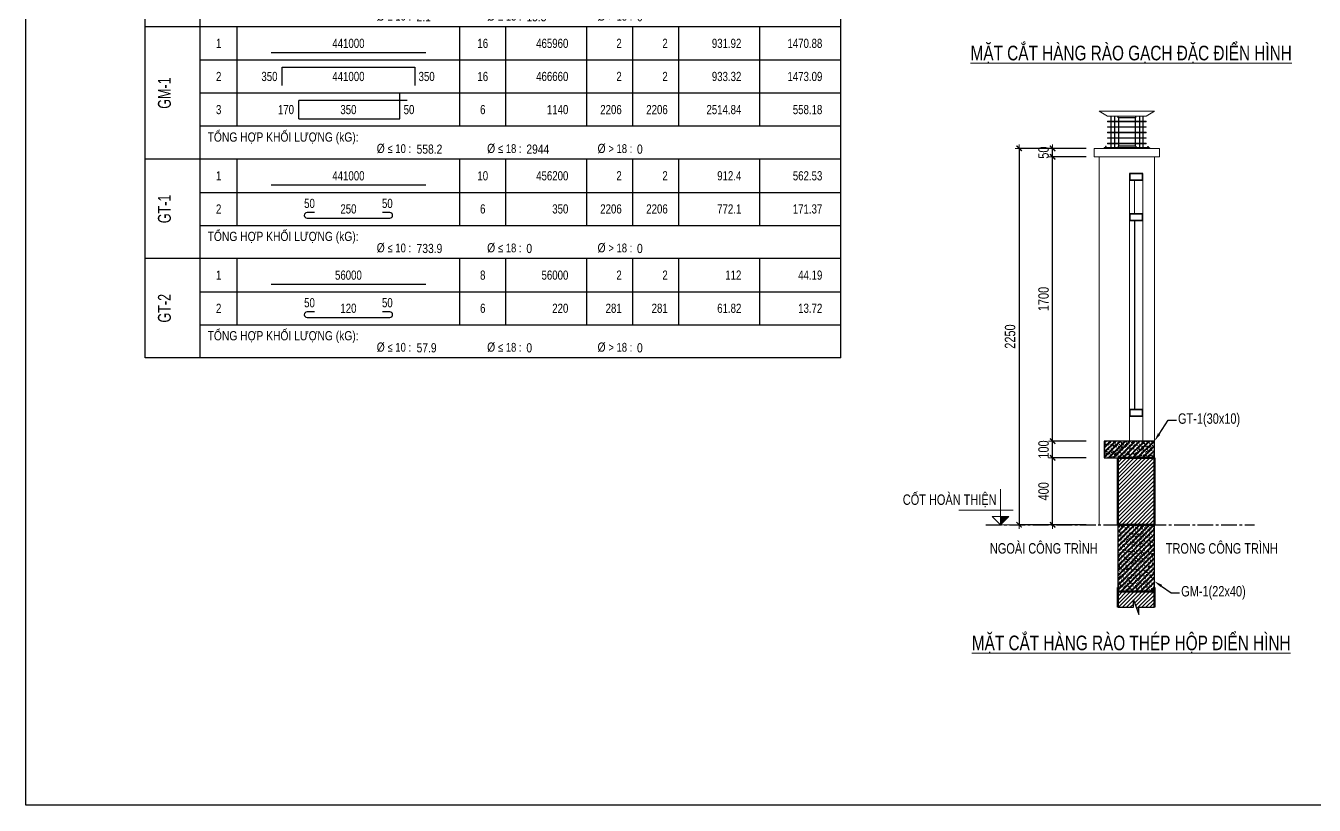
# Model space of a CAD drawing. Header units: millimetres. Extents: x 354914 to 384342, y 22525 to 116384.
# Drawn here: x 356282 to 371684, y 22525 to 31847 of the extents above; entities that cross this region are included whole.
import ezdxf
from ezdxf import colors
from ezdxf.entities.mleader import LeaderData, LeaderLine
from ezdxf.enums import TextEntityAlignment as Align
from ezdxf.math import Vec2, Vec3

# ---------------------------------------------------------------- set-up
doc = ezdxf.new("R2010")
doc.units = ezdxf.units.MM
doc.header["$LTSCALE"] = 250
doc.header["$MEASUREMENT"] = 0
doc.header["$PDMODE"] = 34
doc.header["$PDSIZE"] = 100
doc.linetypes.add('CENTER2', pattern=[1.125, 0.75, -0.125, 0.125, -0.125])
doc.linetypes.add('CONTINOUS', pattern=[0])
doc.layers.get('DEFPOINTS').update_dxf_attribs({"color": 6, "lineweight": 20})
for name, color, linetype, lineweight in [('!CC.CUA', 145, 'Continuous', 15), ('!CC.MANH', 154, 'Continuous', 15), ('Cat', 1, 'Continuous', 40), ('CDC.02.DIM', 1, 'Continuous', 18), ('CDC.03.BORDER', 3, 'Continuous', 25), ('CDC.06.TEXT', 2, 'Continuous', 18), ('CDC.10.HATCH', 251, 'Continuous', 9), ('CDC.11.NOTE', 8, 'Continuous', 18)]:
    doc.layers.add(name, color=color, linetype=linetype, lineweight=lineweight)
for name, color, linetype in [('1', 1, 'Continuous'), ('A-CAT NT', 1, 'Continuous'), ('A-NETMANH', 252, 'Continuous'), ('CDC.01.AXIS', 160, 'CENTER2'), ('i_Net-Thay', 33, 'Continuous'), ('KCS_BORDER', 3, 'Continuous'), ('KCS_STEEL', 4, 'Continuous'), ('KCS_TEXT_TCK', 4, 'Continuous'), ('KCS_TEXT_TK', 2, 'Continuous'), ('KCS_THONGKE', 5, 'Continuous')]:
    doc.layers.add(name, color=color, linetype=linetype)
doc.styles.add('1', font='arial.ttf', dxfattribs={"width": 0.75})
doc.styles.add('KCS_SMTEXT', font='arial.ttf', dxfattribs={"width": 0.7})
doc.styles.add('SMTEXT', font='arial.ttf', dxfattribs={"width": 0.75})
doc.dimstyles.new('50X2', dxfattribs={"dimscale": 50, "dimtxt": 2.5, "dimasz": 0.008, "dimexe": 0, "dimexo": 0, "dimgap": 0.9, "dimtad": 1, "dimdec": 0, "dimlfac": 0.5, "dimzin": 13, "dimdsep": 46, "dimtxsty": '1', "dimblk1": 'CHEO', "dimblk2": 'CHEO', "dimsah": 1, "dimcen": 0, "dimclrd": 256, "dimclre": 256, "dimclrt": 3, "dimadec": 0, "dimazin": 0, "dimtfac": 1, "dimtdec": 0, "dimtix": 1, "dimtmove": 2, "dimatfit": 3, "dimldrblk": 'CHEO', "dimfxl": 8, "dimfxlon": 1, "dimtolj": 1, "dimtzin": 13, "dimarcsym": 0})

# ---------------------------------------------------------------- blocks, each defined once
blk = doc.blocks.new('chup den')
at = {"layer": '!CC.CUA', "lineweight": -2}
for p, q in [((-95, 190), (-95, 160)), ((-95, 157), (-95, 127)), ((-75, 190), (-75, 0)), ((-53, 180), (-53, 190)), ((53, 180), (-53, 180)), ((-50, 180), (-50, 160)), ((-50, 157), (-50, 127)), ((50, 180), (50, 160)), ((50, 157), (50, 127)), ((53, 180), (53, 190)), ((75, 190), (75, 160)), ((75, 157), (75, 127)), ((95, 190), (95, 160)), ((95, 157), (95, 127)), ((-95, 124), (-95, 94)), ((-95, 91), (-95, 61)), ((-50, 124), (-50, 94)), ((-50, 91), (-50, 61)), ((50, 124), (50, 94)), ((50, 91), (50, 61)), ((75, 124), (75, 94)), ((75, 91), (75, 61)), ((95, 124), (95, 94)), ((95, 91), (95, 61)), ((135, 0), (-135, 0)), ((-135, -3), (-135, 0)), ((-135, -3), (-135, 0)), ((-95, 58), (-95, 28)), ((-95, 25), (-95, 0)), ((-53, 10), (-53, 0)), ((53, 10), (-53, 10)), ((-50, 58), (-50, 28)), ((-50, 25), (-50, 10)), ((50, 58), (50, 28)), ((50, 25), (50, 10)), ((53, 10), (53, 0)), ((75, 58), (75, 28)), ((75, 25), (75, 0)), ((95, 58), (95, 28)), ((95, 25), (95, 0)), ((95, 25), (95, 0)), ((135, -3), (135, 0)), ((140, -3), (-140, -3))]:
    blk.add_line(p, q, dxfattribs=at)
for points in [[(-124.3, 8.4), (-128, 8.4), (-128, 0), (-124.3, 0)], [(124.3, 8.4), (128, 8.4), (128, 0), (124.3, 0)]]:
    blk.add_lwpolyline(points, close=True, dxfattribs=at)
at = {"layer": '!CC.MANH', "linetype": 'CONTINOUS'}
for p, q in [((165, 220), (-165, 220)), ((-165, 220), (-115, 190)), ((115, 190), (-115, 190)), ((165, 220), (115, 190)), ((115, 160), (115, 157)), ((115, 127), (115, 124)), ((115, 94), (115, 91)), ((115, 61), (115, 58)), ((115, 28), (115, 25))]:
    blk.add_line(p, q, dxfattribs=at)
for points in [[(115, 160), (-115, 160), (-115, 157), (115, 157)], [(115, 127), (-115, 127), (-115, 124), (115, 124)], [(115, 94), (-115, 94), (-115, 91), (115, 91)], [(115, 61), (-115, 61), (-115, 58), (115, 58)], [(115, 28), (-115, 28), (-115, 25), (115, 25)]]:
    blk.add_lwpolyline(points, dxfattribs=at)
blk = doc.blocks.new('CHEO')
at = {"layer": 'CDC.02.DIM'}
for points in [[(-121, 0), (121, 0)], [(0, 121), (0, -121)]]:
    blk.add_lwpolyline(points, dxfattribs=at)
at = {"layer": 'CDC.02.DIM', "const_width": 40}
blk.add_lwpolyline([(80, 80), (-80, -81)], dxfattribs=at)
blk = doc.blocks.new('*D343')
at = {"layer": 'CDC.02.DIM', "lineweight": -2, "transparency": 16777216}
for p, q in [((368957, 26679), (368557, 26679)), ((368557, 25880), (368557, 26679)), ((368957, 25879), (368557, 25879))]:
    blk.add_line(p, q, dxfattribs=at)
at = {"layer": 'DEFPOINTS', "color": 0, "transparency": 16777216}
for p in [(368557, 26679), (369235, 26679), (369235, 25879)]:
    blk.add_point(p, dxfattribs=at)
at = {"layer": 'CDC.02.DIM', "lineweight": -2, "transparency": 16777216, "xscale": 0.4, "yscale": 0.4, "zscale": 0.4}
for p, rotation in [((368557, 26679), 90), ((368557, 25879), 270)]:
    blk.add_blockref('CHEO', p, dxfattribs=dict(at, rotation=rotation))
at = {"layer": 'CDC.02.DIM', "color": 3, "transparency": 16777216, "insert": (368449, 26279), "char_height": 125, "attachment_point": 5, "rotation": 90, "style": '1'}
blk.add_mtext('\\A1;400', dxfattribs=at)
blk = doc.blocks.new('*D344')
at = {"layer": 'CDC.02.DIM', "lineweight": -2, "transparency": 16777216}
for p, q in [((368557, 26880), (368557, 26880)), ((368957, 26879), (368557, 26879)), ((368557, 26679), (368557, 26879)), ((368957, 26679), (368557, 26679)), ((368557, 26679), (368557, 26679))]:
    blk.add_line(p, q, dxfattribs=at)
at = {"layer": 'DEFPOINTS', "color": 0, "transparency": 16777216}
for p in [(368557, 26879), (369235, 26879), (369235, 26679)]:
    blk.add_point(p, dxfattribs=at)
at = {"layer": 'CDC.02.DIM', "lineweight": -2, "transparency": 16777216, "xscale": 0.4, "yscale": 0.4, "zscale": 0.4}
for p, rotation in [((368557, 26879), 270), ((368557, 26679), 90)]:
    blk.add_blockref('CHEO', p, dxfattribs=dict(at, rotation=rotation))
at = {"layer": 'CDC.02.DIM', "color": 3, "transparency": 16777216, "insert": (368449, 26779), "char_height": 125, "attachment_point": 5, "rotation": 90, "style": '1'}
blk.add_mtext('\\A1;100', dxfattribs=at)
blk = doc.blocks.new('*D345')
at = {"layer": 'CDC.02.DIM', "lineweight": -2, "transparency": 16777216}
for p, q in [((368957, 30279), (368557, 30279)), ((368557, 26880), (368557, 30279)), ((368957, 26879), (368557, 26879))]:
    blk.add_line(p, q, dxfattribs=at)
at = {"layer": 'DEFPOINTS', "color": 0, "transparency": 16777216}
for p in [(368557, 30279), (369235, 30279), (369235, 26879)]:
    blk.add_point(p, dxfattribs=at)
at = {"layer": 'CDC.02.DIM', "lineweight": -2, "transparency": 16777216, "xscale": 0.4, "yscale": 0.4, "zscale": 0.4}
for p, rotation in [((368557, 30279), 90), ((368557, 26879), 270)]:
    blk.add_blockref('CHEO', p, dxfattribs=dict(at, rotation=rotation))
at = {"layer": 'CDC.02.DIM', "color": 3, "transparency": 16777216, "insert": (368449, 28579), "char_height": 125, "attachment_point": 5, "rotation": 90, "style": '1'}
blk.add_mtext('\\A1;1700', dxfattribs=at)
blk = doc.blocks.new('*D346')
at = {"layer": 'CDC.02.DIM', "lineweight": -2, "transparency": 16777216}
for p, q in [((368557, 30380), (368557, 30381)), ((368957, 30380), (368557, 30380)), ((368557, 30279), (368557, 30380)), ((368957, 30279), (368557, 30279)), ((368557, 30279), (368557, 30279))]:
    blk.add_line(p, q, dxfattribs=at)
at = {"layer": 'DEFPOINTS', "color": 0, "transparency": 16777216}
for p in [(368557, 30380), (369235, 30380), (369235, 30279)]:
    blk.add_point(p, dxfattribs=at)
at = {"layer": 'CDC.02.DIM', "lineweight": -2, "transparency": 16777216, "xscale": 0.4, "yscale": 0.4, "zscale": 0.4}
for p, rotation in [((368557, 30380), 270), ((368557, 30279), 90)]:
    blk.add_blockref('CHEO', p, dxfattribs=dict(at, rotation=rotation))
at = {"layer": 'CDC.02.DIM', "color": 3, "transparency": 16777216, "insert": (368449, 30330), "char_height": 125, "attachment_point": 5, "rotation": 90, "style": '1'}
blk.add_mtext('\\A1;50', dxfattribs=at)
blk = doc.blocks.new('*D347')
at = {"layer": 'CDC.02.DIM', "lineweight": -2, "transparency": 16777216}
for p, q in [((368557, 30380), (368157, 30380)), ((368157, 30379), (368157, 25880)), ((368557, 25879), (368157, 25879))]:
    blk.add_line(p, q, dxfattribs=at)
at = {"layer": 'DEFPOINTS', "color": 0, "transparency": 16777216}
for p in [(369235, 30380), (368157, 25879), (369235, 25879)]:
    blk.add_point(p, dxfattribs=at)
at = {"layer": 'CDC.02.DIM', "lineweight": -2, "transparency": 16777216, "xscale": 0.4, "yscale": 0.4, "zscale": 0.4}
for p, rotation in [((368157, 30380), 90), ((368157, 25879), 270)]:
    blk.add_blockref('CHEO', p, dxfattribs=dict(at, rotation=rotation))
at = {"layer": 'CDC.02.DIM', "color": 3, "transparency": 16777216, "insert": (368049, 28130), "char_height": 125, "attachment_point": 5, "rotation": 90, "style": '1'}
blk.add_mtext('\\A1;2250', dxfattribs=at)
blk = doc.blocks.new('A$C34e92065')
at = {"layer": 'CDC.10.HATCH'}
blk.add_hatch(color=256, dxfattribs=at).paths.add_polyline_path([(-75, 100), (-175, 0), (-175, 100)])
at = {"layer": 'CDC.02.DIM'}
for points in [[(-175, 100), (-175, 0), (-275, 100), (-75, 100), (-175, 0), (-175, 425)], [(-25, 175), (-675, 175)], [(0, 0), (-350, 0)]]:
    blk.add_lwpolyline(points, dxfattribs=at)
blk = doc.blocks.new('CTK_THKL')
at = {"layer": 'KCS_TEXT_TK'}
for p, q in [((-15, 0), (-15, 9)), ((0, 0), (0, 9)), ((174, 0), (174, 9)), ((174, 0), (-15, 0))]:
    blk.add_line(p, q, dxfattribs=at)
at = {"layer": 'KCS_BORDER', "color": 5, "style": 'KCS_SMTEXT', "width": 0.7}
blk.add_attdef('TYPE', (85.49, -1.5), '', height=0.025, rotation=90, dxfattribs=at)
at = {"layer": 'KCS_TEXT_TK', "style": 'KCS_SMTEXT', "width": 0.8}
blk.add_text('TỔNG HỢP KHỐI LƯỢNG (kG):', height=2.5, dxfattribs=at).set_placement((2, 4.78))
at = {"layer": 'KCS_TEXT_TK', "char_height": 2.5, "attachment_point": 1, "style": 'KCS_SMTEXT'}
for s, insert in [('{\\W0.8;%%C \\fSymbol|b0|i0|c2|p18;\\H0.95833x;£ 10 :}', (47.94, 4.19)), ('{\\W0.8;%%C \\fSymbol|b0|i0|c2|p18;\\H0.95833x;£ 18 :}', (77.94, 4.19)), ('{\\W0.8;%%C \\fSymbol|b0|i0|c2|p18;\\H0.95833x;> 18 :}', (107.94, 4.19))]:
    blk.add_mtext_dynamic_manual_height_columns(s, width=13.4519, gutter_width=12.5, heights=[0], dxfattribs=dict(at, insert=insert))
at = {"layer": 'KCS_TEXT_TK', "style": 'KCS_SMTEXT', "width": 0.8}
for tag, p in [('TL1', (58.77, 1.5)), ('TL2', (88.6, 1.5)), ('TL3', (118.65, 1.5))]:
    blk.add_attdef(tag, p, '', height=2.5, dxfattribs=at)
blk = doc.blocks.new('TK_2')
at = {"layer": 'KCS_STEEL'}
blk.add_line((19.25, 2), (61.25, 2), dxfattribs=at)
at = {"layer": 'KCS_TEXT_TK'}
for p, q in [((-15, 0), (-15, 9)), ((0, 0), (0, 9)), ((10, 0), (10, 9)), ((70.5, 0), (70.5, 9)), ((83, 0), (83, 9)), ((105, 0), (105, 9)), ((117.5, 0), (117.5, 9)), ((130, 0), (130, 9)), ((152, 0), (152, 9)), ((174, 0), (174, 9))]:
    blk.add_line(p, q, dxfattribs=at)
at = {"layer": 'KCS_THONGKE'}
blk.add_line((0, 0), (174, 0), dxfattribs=at)
at = {"layer": 'KCS_TEXT_TK', "style": 'KCS_SMTEXT', "width": 0.75}
for tag, p in [('SH', (5, 4.5)), ('L2', (40.25, 4.5)), ('DK', (76.75, 4.5))]:
    blk.add_attdef(tag, text='', height=2.5, dxfattribs=at).set_placement(p, align=Align.MIDDLE)
for tag, p in [('DAI', (100, 4.5)), ('SL1', (114.5, 4.5)), ('SLA', (127, 4.5)), ('DT', (147, 4.5)), ('TL', (169, 4.5))]:
    blk.add_attdef(tag, text='', height=2.5, dxfattribs=at).set_placement(p, align=Align.MIDDLE_RIGHT)
blk = doc.blocks.new('TK_9')
at = {"layer": 'KCS_STEEL'}
for p, q in [((22.25, 7), (58.25, 7)), ((22.25, 2), (22.25, 7)), ((58.25, 7), (58.25, 2))]:
    blk.add_line(p, q, dxfattribs=at)
at = {"layer": 'KCS_TEXT_TK'}
for p, q in [((-15, 0), (-15, 9)), ((0, 0), (0, 9)), ((10, 0), (10, 9)), ((70.5, 0), (70.5, 9)), ((83, 0), (83, 9)), ((105, 0), (105, 9)), ((117.5, 0), (117.5, 9)), ((130, 0), (130, 9)), ((152, 0), (152, 9)), ((174, 0), (174, 9))]:
    blk.add_line(p, q, dxfattribs=at)
at = {"layer": 'KCS_THONGKE'}
blk.add_line((174, 0), (0, 0), dxfattribs=at)
at = {"layer": 'KCS_TEXT_TK', "style": 'KCS_SMTEXT', "width": 0.75}
for tag, p in [('SH', (5, 4.5)), ('L2', (40.25, 4.5)), ('DK', (76.75, 4.5))]:
    blk.add_attdef(tag, text='', height=2.5, dxfattribs=at).set_placement(p, align=Align.MIDDLE)
for tag, p in [('L1', (20.98, 4.5)), ('DAI', (100, 4.5)), ('SL1', (114.5, 4.5)), ('SLA', (127, 4.5)), ('DT', (147, 4.5)), ('TL', (169, 4.5))]:
    blk.add_attdef(tag, text='', height=2.5, dxfattribs=at).set_placement(p, align=Align.MIDDLE_RIGHT)
blk.add_attdef('L3', text='', height=2.5, dxfattribs=at).set_placement((59.31, 4.5), align=Align.MIDDLE_LEFT)
blk = doc.blocks.new('TK_14')
at = {"layer": 'KCS_STEEL'}
for p, q in [((56.25, 7), (26.75, 7)), ((26.75, 2), (26.75, 7)), ((54.25, 2), (54.25, 9)), ((26.75, 2), (54.25, 2))]:
    blk.add_line(p, q, dxfattribs=at)
at = {"layer": 'KCS_TEXT_TK'}
for p, q in [((-15, 0), (-15, 9)), ((0, 0), (0, 9)), ((10, 0), (10, 9)), ((70.5, 0), (70.5, 9)), ((83, 0), (83, 9)), ((105, 0), (105, 9)), ((117.5, 0), (117.5, 9)), ((130, 0), (130, 9)), ((152, 0), (152, 9)), ((174, 0), (174, 9))]:
    blk.add_line(p, q, dxfattribs=at)
at = {"layer": 'KCS_THONGKE'}
blk.add_line((174, 0), (0, 0), dxfattribs=at)
at = {"layer": 'KCS_TEXT_TK', "style": 'KCS_SMTEXT', "width": 0.75}
for tag, p in [('SH', (5, 4.5)), ('L2', (40.25, 4.5)), ('DK', (76.75, 4.5))]:
    blk.add_attdef(tag, text='', height=2.5, dxfattribs=at).set_placement(p, align=Align.MIDDLE)
for tag, p in [('L1', (25.47, 4.5)), ('DAI', (100, 4.5)), ('SL1', (114.5, 4.5)), ('SLA', (127, 4.5)), ('DT', (147, 4.5)), ('TL', (169, 4.5))]:
    blk.add_attdef(tag, text='', height=2.5, dxfattribs=at).set_placement(p, align=Align.MIDDLE_RIGHT)
blk.add_attdef('M', text='', height=2.5, dxfattribs=at).set_placement((55.25, 4.5), align=Align.MIDDLE_LEFT)
blk = doc.blocks.new('TK_4')
at = {"layer": 'KCS_STEEL'}
for p, q in [((31, 3.5), (29, 3.5)), ((51.5, 3.5), (49.5, 3.5)), ((29, 2), (51.5, 2))]:
    blk.add_line(p, q, dxfattribs=at)
for centre, start, end in [((29, 2.75), 90, 270), ((51.5, 2.75), 270, 90)]:
    blk.add_arc(centre, 0.75, start, end, dxfattribs=at)
at = {"layer": 'KCS_TEXT_TK'}
for p, q in [((-15, 0), (-15, 9)), ((0, 0), (0, 9)), ((10, 0), (10, 9)), ((70.5, 0), (70.5, 9)), ((83, 0), (83, 9)), ((105, 0), (105, 9)), ((117.5, 0), (117.5, 9)), ((130, 0), (130, 9)), ((152, 0), (152, 9)), ((174, 0), (174, 9))]:
    blk.add_line(p, q, dxfattribs=at)
at = {"layer": 'KCS_THONGKE'}
blk.add_line((0, 0), (174, 0), dxfattribs=at)
at = {"layer": 'KCS_TEXT_TK', "style": 'KCS_SMTEXT', "width": 0.75}
for tag, p in [('M', (29.67, 6)), ('M', (50.83, 6)), ('SH', (5, 4.5)), ('L2', (40.25, 4.5)), ('DK', (76.75, 4.5))]:
    blk.add_attdef(tag, text='', height=2.5, dxfattribs=at).set_placement(p, align=Align.MIDDLE)
for tag, p in [('DAI', (100, 4.5)), ('SL1', (114.5, 4.5)), ('SLA', (127, 4.5)), ('DT', (147, 4.5)), ('TL', (169, 4.5))]:
    blk.add_attdef(tag, text='', height=2.5, dxfattribs=at).set_placement(p, align=Align.MIDDLE_RIGHT)

msp = doc.modelspace()

# ---------------------------------------------------------------- hatches: boundary and pattern name
at = {"layer": 'CDC.10.HATCH'}
h = msp.add_hatch(dxfattribs=at)
h.set_pattern_fill('BT-01', color=256, scale=9.6, style=0, pattern_type=2)
h.set_pattern_definition([(50, (-639934.084, -2306179.51), (68.8569775, -6.024205), [7.2, -79.2]), (355, (-639934.084, -2306179.51), (-13.320128, 72.2104448), [5.76, -63.36]), (100.4514, (-639928.346, -2306180.014), (55.5369006, 66.186196), [6.1190582, -67.3096428]), (46.1842, (-639934.08, -2306160.31), (102.4551407, -15.8898254), [10.8, -118.8]), (96.6356, (-639925.55, -2306161.64), (89.7276197, 93.5153156), [9.1785876, -100.964448]), (351.1842, (-639934.08, -2306160.31), (89.7275467, 93.5153857), [8.64, -95.04]), (21, (-639924.484, -2306165.11), (57.303077, -38.6514135), [7.2, -79.2]), (326, (-639924.484, -2306165.11), (23.3582719, 69.6144043), [5.76, -63.36]), (71.4514, (-639919.71, -2306168.33), (80.6613723, 30.9629277), [6.1190582, -67.3096428]), (37.5, (-639934.084, -2306179.512), (1.1673461, 31.95780997), [0, -62.592, 0, -64.32, 0, -63.6]), (7.5, (-639934.084, -2306179.51), (25.2546756, 37.86352434), [0, -36.672, 0, -61.152, 0, -24.24]), (327.5, (-639955.492, -2306179.512), (51.24695387, -2.16526769), [0, -24, 0, -74.88, 0, -99.36]), (317.5, (-639965.09, -2306179.51), (55.98587226, 9.6100783), [0, -31.2, 0, -49.728, 0, -70.56]), (45, (-639934.084, -2306179.51), (-28.8499567, 28.8499567), []), (45, (-639934.084, -2306167.75), (-28.8499567, 28.8499567), [])])
h.paths.add_polyline_path([(369774.7, 26879.5), (369174.7, 26879.5), (369174.7, 26679.5), (369334.7, 26679.5), (369334.7, 26679.5), (369774.7, 26679.5)])
at = {"layer": 'CDC.10.HATCH', "ltscale": 7.5}
h = msp.add_hatch(dxfattribs=at)
h.set_pattern_fill('ANSI31', color=256, scale=264, style=0)
h.set_pattern_definition([(45, (-639802.813, -2289482.628), (-23.3345238, 23.3345238), [])])
h.paths.add_polyline_path([(369334.7, 25879.5), (369774.7, 25879.5), (369774.7, 26679.5), (369334.7, 26679.5)])
h = msp.add_hatch(dxfattribs=at)
h.set_pattern_fill('BT-01', color=256, scale=9.6, style=0, pattern_type=2)
h.set_pattern_definition([(50, (-639802.81, -2290024.36), (68.8569775, -6.024205), [7.2, -79.2]), (355, (-639802.81, -2290024.36), (-13.320128, 72.2104448), [5.76, -63.36]), (100.4514, (-639797.075, -2290024.86), (55.5369006, 66.186196), [6.1190582, -67.3096428]), (46.1842, (-639802.81, -2290005.16), (102.4551407, -15.8898254), [10.8, -118.8]), (96.6356, (-639794.27, -2290006.48), (89.7276197, 93.5153156), [9.1785876, -100.964448]), (351.1842, (-639802.81, -2290005.16), (89.7275467, 93.5153857), [8.64, -95.04]), (21, (-639793.21, -2290009.96), (57.303077, -38.6514135), [7.2, -79.2]), (326, (-639793.21, -2290009.96), (23.3582719, 69.6144043), [5.76, -63.36]), (71.4514, (-639788.44, -2290013.18), (80.6613723, 30.9629277), [6.1190582, -67.3096428]), (37.5, (-639802.813, -2290024.36), (1.1673461, 31.95780997), [0, -62.592, 0, -64.32, 0, -63.6]), (7.5, (-639802.813, -2290024.36), (25.2546756, 37.86352434), [0, -36.672, 0, -61.152, 0, -24.24]), (327.5, (-639824.22, -2290024.36), (51.24695387, -2.16526769), [0, -24, 0, -74.88, 0, -99.36]), (317.5, (-639833.82, -2290024.36), (55.98587226, 9.6100783), [0, -31.2, 0, -49.728, 0, -70.56]), (45, (-639802.813, -2290024.36), (-28.8499567, 28.8499567), []), (45, (-639802.813, -2290012.6), (-28.8499567, 28.8499567), [])])
h.paths.add_polyline_path([(369334.7, 25079.5), (369774.7, 25079.5), (369774.7, 25879.5), (369334.7, 25879.5)])
h = msp.add_hatch(dxfattribs=at)
h.set_pattern_fill('ANSI31', color=256, scale=264, style=0)
h.set_pattern_definition([(45, (-639802.81, -2291082.63), (-23.3345238, 23.3345238), [])])
h.paths.add_polyline_path([(369587.3, 24892.2), (369774.7, 24892.2), (369774.7, 25079.5), (369334.7, 25079.5), (369334.7, 24892.2), (369522.1, 24892.2), (369522.1, 24979.8), (369587.3, 24804.6)])

# ---------------------------------------------------------------- linework, layer by layer
at = {"layer": '1'}
msp.add_lwpolyline([(356281.7, 43816.2), (384341.6, 43816.2), (384341.6, 22524.8), (356281.7, 22524.8)], close=True, dxfattribs=at)
at = {"layer": 'A-CAT NT', "lineweight": -2}
for points in [[(369474.7, 29999.5), (369634.7, 29999.5), (369634.7, 30079.5), (369474.7, 30079.5)], [(369478.7, 30003.5), (369630.7, 30003.5), (369630.7, 30075.5), (369478.7, 30075.5)], [(369474.7, 29519.5), (369634.7, 29519.5), (369634.7, 29599.5), (369474.7, 29599.5)], [(369478.7, 29523.5), (369630.7, 29523.5), (369630.7, 29595.5), (369478.7, 29595.5)], [(369474.7, 27179.5), (369634.7, 27179.5), (369634.7, 27259.5), (369474.7, 27259.5)], [(369478.7, 27183.5), (369630.7, 27183.5), (369630.7, 27255.5), (369478.7, 27255.5)]]:
    msp.add_lwpolyline(points, close=True, dxfattribs=at)
at = {"layer": 'A-NETMANH'}
msp.add_line((369534.7, 29519.5), (369534.7, 27259.5), dxfattribs=at)
msp.add_lwpolyline([(369334.7, 24892.2), (369522.1, 24892.2), (369522.1, 24979.8), (369587.3, 24804.6), (369587.3, 24892.2), (369774.7, 24892.2)], dxfattribs=at)
at = {"layer": 'Cat', "linetype": 'Continuous', "lineweight": 50}
for p, q in [((369334.7, 25879.5), (369774.7, 25879.5)), ((369334.7, 25079.5), (369774.7, 25079.5))]:
    msp.add_line(p, q, dxfattribs=at)
at = {"layer": 'CDC.01.AXIS'}
msp.add_line((367759.1, 25879.5), (370969.2, 25879.5), dxfattribs=at)
at = {"layer": 'CDC.03.BORDER'}
for p, q in [((369774.7, 26879.5), (369174.7, 26879.5)), ((369174.7, 26879.5), (369174.7, 26679.5)), ((369774.7, 26679.5), (369774.7, 26879.5)), ((369174.7, 26679.5), (369774.7, 26679.5)), ((369334.7, 25879.5), (369334.7, 25129.5)), ((369774.7, 25129.5), (369774.7, 25879.5))]:
    msp.add_line(p, q, dxfattribs=at)
at = {"layer": 'CDC.03.BORDER', "linetype": 'Continuous', "lineweight": 50}
for p, q in [((369774.7, 26679.5), (369334.7, 26679.5)), ((369334.7, 26679.5), (369334.7, 25879.5)), ((369774.7, 25879.5), (369774.7, 26679.5)), ((369334.7, 25129.5), (369334.7, 24892.2)), ((369774.7, 25129.5), (369774.7, 24892.2))]:
    msp.add_line(p, q, dxfattribs=at)
at = {"layer": 'CDC.11.NOTE'}
for p, q in [((369114.7, 30379.7), (369774.7, 30379.7)), ((369114.7, 30279.5), (369114.7, 25879.5)), ((369774.7, 26879.5), (369774.7, 30279.5)), ((369474.7, 30079.5), (369474.7, 26879.5)), ((369634.7, 29519.5), (369634.7, 26879.5))]:
    msp.add_line(p, q, dxfattribs=at)
for points in [[(369054.7, 30379.7), (369834.7, 30379.7), (369834.7, 30279.5), (369054.7, 30279.5)], [(369534.7, 29999.5), (369634.7, 29999.5), (369634.7, 29599.5), (369534.7, 29599.5)]]:
    msp.add_lwpolyline(points, close=True, dxfattribs=at)

# ---------------------------------------------------------------- block references
at = {"layer": 'CDC.03.BORDER'}
msp.add_blockref('A$C34e92065', (368109.1, 25879.5), dxfattribs=at)
at = {"layer": 'i_Net-Thay', "xscale": 2, "yscale": 2, "zscale": 2}
msp.add_blockref('chup den', (369444.7, 30385.7), dxfattribs=at)
at = {"layer": 'KCS_TEXT_TK', "xscale": 44, "yscale": 44, "zscale": 44}
for name, p, values in [('CTK_THKL', (358367.8, 31834.7), {'TL2': '15.3', 'TL1': '2.1', 'TL3': '0'}), ('TK_2', (358367.8, 31438.7), {'L2': '441000', 'TL': '1470.88', 'DT': '931.92', 'SLA': '2', 'SL1': '2', 'DAI': '465960', 'DK': '16', 'SH': '1'}), ('TK_9', (358367.8, 31042.7), {'SH': '2', 'L1': '350', 'L2': '441000', 'L3': '350', 'DK': '16', 'DAI': '466660', 'SL1': '2', 'SLA': '2', 'DT': '933.32', 'TL': '1473.09'}), ('TK_14', (358367.8, 30646.7), {'SH': '3', 'L1': '170', 'L2': '350', 'M': '50', 'DK': '6', 'DAI': '1140', 'SL1': '2206', 'SLA': '2206', 'DT': '2514.84', 'TL': '558.18'}), ('CTK_THKL', (358367.8, 30250.7), {'TL2': '2944', 'TL1': '558.2', 'TL3': '0'}), ('TK_2', (358367.8, 29854.7), {'L2': '441000', 'TL': '562.53', 'DT': '912.4', 'SLA': '2', 'SL1': '2', 'DAI': '456200', 'DK': '10', 'SH': '1'}), ('CTK_THKL', (358367.8, 29062.7), {'TL2': '0', 'TL1': '733.9', 'TL3': '0'}), ('TK_2', (358367.8, 28666.7), {'L2': '56000', 'TL': '44.19', 'DT': '112', 'SLA': '2', 'SL1': '2', 'DAI': '56000', 'DK': '8', 'SH': '1'}), ('CTK_THKL', (358367.8, 27874.7), {'TL2': '0', 'TL1': '57.9', 'TL3': '0'})]:
    msp.add_blockref(name, p, dxfattribs=at).add_auto_attribs(values)
at = {"layer": 'KCS_TEXT_TK'}
ref = msp.add_blockref('TK_4', (358367.8, 29458.7), dxfattribs=dict(at, xscale=44, yscale=44, zscale=44))
ref.add_attrib('SH', '2', dxfattribs={"height": 110, "style": 'KCS_SMTEXT', "width": 0.75}).set_placement((358587.7, 29656.7), align=Align.MIDDLE)
ref.add_attrib('M', '50', dxfattribs={"height": 110, "style": 'KCS_SMTEXT', "width": 0.75}).set_placement((359673.5, 29722.7), align=Align.MIDDLE)
ref.add_attrib('M', '50', dxfattribs={"height": 110, "style": 'KCS_SMTEXT', "width": 0.75}).set_placement((360604.1, 29722.7), align=Align.MIDDLE)
ref.add_attrib('L2', '250', dxfattribs={"height": 110, "style": 'KCS_SMTEXT', "width": 0.75}).set_placement((360138.8, 29656.7), align=Align.MIDDLE)
ref.add_attrib('DK', '6', dxfattribs={"height": 110, "style": 'KCS_SMTEXT', "width": 0.75}).set_placement((361744.8, 29656.7), align=Align.MIDDLE)
ref.add_attrib('SL1', '2206', dxfattribs={"height": 110, "style": 'KCS_SMTEXT', "width": 0.75}).set_placement((363405.8, 29656.7), align=Align.MIDDLE_RIGHT)
ref.add_attrib('DAI', '350', dxfattribs={"height": 110, "style": 'KCS_SMTEXT', "width": 0.75}).set_placement((362767.8, 29656.7), align=Align.MIDDLE_RIGHT)
ref.add_attrib('DT', '772.1', dxfattribs={"height": 110, "style": 'KCS_SMTEXT', "width": 0.75}).set_placement((364835.8, 29656.7), align=Align.MIDDLE_RIGHT)
ref.add_attrib('SLA', '2206', dxfattribs={"height": 110, "style": 'KCS_SMTEXT', "width": 0.75}).set_placement((363955.8, 29656.7), align=Align.MIDDLE_RIGHT)
ref.add_attrib('TL', '171.37', dxfattribs={"height": 110, "style": 'KCS_SMTEXT', "width": 0.75}).set_placement((365803.8, 29656.7), align=Align.MIDDLE_RIGHT)
ref = msp.add_blockref('TK_4', (358367.8, 28270.7), dxfattribs=dict(at, xscale=44, yscale=44, zscale=44))
ref.add_attrib('SH', '2', dxfattribs={"height": 110, "style": 'KCS_SMTEXT', "width": 0.75}).set_placement((358587.7, 28468.7), align=Align.MIDDLE)
ref.add_attrib('M', '50', dxfattribs={"height": 110, "style": 'KCS_SMTEXT', "width": 0.75}).set_placement((359673.5, 28534.7), align=Align.MIDDLE)
ref.add_attrib('M', '50', dxfattribs={"height": 110, "style": 'KCS_SMTEXT', "width": 0.75}).set_placement((360604.1, 28534.7), align=Align.MIDDLE)
ref.add_attrib('L2', '120', dxfattribs={"height": 110, "style": 'KCS_SMTEXT', "width": 0.75}).set_placement((360138.8, 28468.7), align=Align.MIDDLE)
ref.add_attrib('DK', '6', dxfattribs={"height": 110, "style": 'KCS_SMTEXT', "width": 0.75}).set_placement((361744.8, 28468.7), align=Align.MIDDLE)
ref.add_attrib('SL1', '281', dxfattribs={"height": 110, "style": 'KCS_SMTEXT', "width": 0.75}).set_placement((363405.8, 28468.7), align=Align.MIDDLE_RIGHT)
ref.add_attrib('DAI', '220', dxfattribs={"height": 110, "style": 'KCS_SMTEXT', "width": 0.75}).set_placement((362767.8, 28468.7), align=Align.MIDDLE_RIGHT)
ref.add_attrib('DT', '61.82', dxfattribs={"height": 110, "style": 'KCS_SMTEXT', "width": 0.75}).set_placement((364835.8, 28468.7), align=Align.MIDDLE_RIGHT)
ref.add_attrib('SLA', '281', dxfattribs={"height": 110, "style": 'KCS_SMTEXT', "width": 0.75}).set_placement((363955.8, 28468.7), align=Align.MIDDLE_RIGHT)
ref.add_attrib('TL', '13.72', dxfattribs={"height": 110, "style": 'KCS_SMTEXT', "width": 0.75}).set_placement((365803.8, 28468.7), align=Align.MIDDLE_RIGHT)

# ---------------------------------------------------------------- texts
at = {"layer": 'CDC.06.TEXT', "style": 'SMTEXT', "width": 0.75}
for s, p in [('%%UMẶT CẮT HÀNG RÀO GẠCH ĐẶC ĐIỂN HÌNH', (369496.1, 31433.5)), ('%%UMẶT CẮT HÀNG RÀO THÉP HỘP ĐIỂN HÌNH', (369496.1, 24378.6))]:
    msp.add_text(s, height=175, dxfattribs=at).set_placement(p, align=Align.CENTER)
msp.add_text('CỐT HOÀN THIỆN', height=125, dxfattribs=at).set_placement((367886.4, 26117), align=Align.RIGHT)
for s, p in [('NGOÀI CÔNG TRÌNH', (367807.5, 25534.1)), ('TRONG CÔNG TRÌNH', (369910.1, 25534.1))]:
    msp.add_text(s, height=125, dxfattribs=at).set_placement(p)
at = {"layer": 'KCS_TEXT_TCK', "style": 'KCS_SMTEXT', "width": 0.7}
for s, p in [('GM-1', (358015.8, 31042.7)), ('GT-1', (358015.8, 29656.7)), ('GT-2', (358015.8, 28468.7))]:
    msp.add_text(s, height=154, rotation=90, dxfattribs=at).set_placement(p, align=Align.CENTER)

# ---------------------------------------------------------------- dimensions: what is measured, and where the dimension line sits
at = {"layer": 'CDC.02.DIM'}
for base, p1, p2, picture, middle in [((368157.5, 25879.5), (369234.7, 30379.7), (369234.7, 25879.5), '*D347', (368048.6, 28129.6)), ((368557.5, 30379.7), (369234.7, 30279.5), (369234.7, 30379.7), '*D346', (368448.6, 30329.6)), ((368557.5, 30279.5), (369234.7, 26879.5), (369234.7, 30279.5), '*D345', (368448.6, 28579.5)), ((368557.5, 26879.5), (369234.7, 26679.5), (369234.7, 26879.5), '*D344', (368448.6, 26779.5)), ((368557.5, 26679.5), (369234.7, 25879.5), (369234.7, 26679.5), '*D343', (368448.6, 26279.5))]:
    dim = msp.add_linear_dim(base=base, p1=p1, p2=p2, angle=90, dimstyle='50X2', dxfattribs=at)
    dim.commit()
    dim.dimension.update_dxf_attribs({"geometry": picture, "text_midpoint": middle})

# ---------------------------------------------------------------- leaders
at = {"layer": 'CDC.03.BORDER'}
ml = msp.add_multileader_mtext('Standard', dxfattribs=at)
ml.set_content('GT-1(30x10)', color=2, style='SMTEXT')
ml.set_leader_properties(color=8)
ml.build(insert=Vec2(0, 0))
ml.multileader.update_dxf_attribs({"text_left_attachment_type": 2, "text_right_attachment_type": 2, "dogleg_length": 0.1, "arrow_head_size": 100, "scale": 1000})
ctx = ml.context
ctx.base_point, ctx.scale, ctx.char_height, ctx.arrow_head_size, ctx.landing_gap_size, ctx.plane_origin = Vec3(370036.3, 27129.9), 1000, 125, 100, 20, Vec3(370301.8, 26091.3)
ctx.left_attachment, ctx.right_attachment = 2, 2
notes = []
notes.append((ctx, [(0, (1, 1, 0), (369936.3, 27129.9), (1, 0), 100, [(0, [(369774.7, 26879.5)], 0, [])])]))
ctx.mtext.insert, ctx.mtext.flow_direction = Vec3(370056.3, 27211.8), 5
ml = msp.add_multileader_mtext('Standard', dxfattribs=at)
ml.set_content('GM-1(22x40)', color=2, style='SMTEXT')
ml.set_leader_properties(color=8)
ml.build(insert=Vec2(0, 0))
ml.multileader.update_dxf_attribs({"text_left_attachment_type": 2, "text_right_attachment_type": 2, "dogleg_length": 0.1, "arrow_head_size": 100, "scale": 1000})
ctx = ml.context
ctx.base_point, ctx.scale, ctx.char_height, ctx.arrow_head_size, ctx.landing_gap_size, ctx.plane_origin = Vec3(370073.9, 25064.8), 1000, 125, 100, 20, Vec3(370301.8, 24176.2)
ctx.left_attachment, ctx.right_attachment = 2, 2
notes.append((ctx, [(0, (1, 1, 0), (369973.9, 25064.8), (1, 0), 100, [(0, [(369774.7, 25203.2)], 0, [])])]))
ctx.mtext.insert, ctx.mtext.flow_direction = Vec3(370093.9, 25146.7), 5
for ctx, leaders in notes:
    for number, flags, end, landing, length, lines in leaders:
        leader = LeaderData()
        leader.index, (leader.has_last_leader_line, leader.has_dogleg_vector, leader.attachment_direction) = number, flags
        leader.last_leader_point, leader.dogleg_vector, leader.dogleg_length = Vec3(end), Vec3(landing), length
        for number, points, colour, breaks in lines:
            line = LeaderLine()
            line.index, line.vertices, line.color, line.breaks = number, Vec3.list(points), colors.encode_raw_color(colour), breaks
            leader.lines.append(line)
        ctx.leaders.append(leader)

doc.saveas('drawing.dxf')
